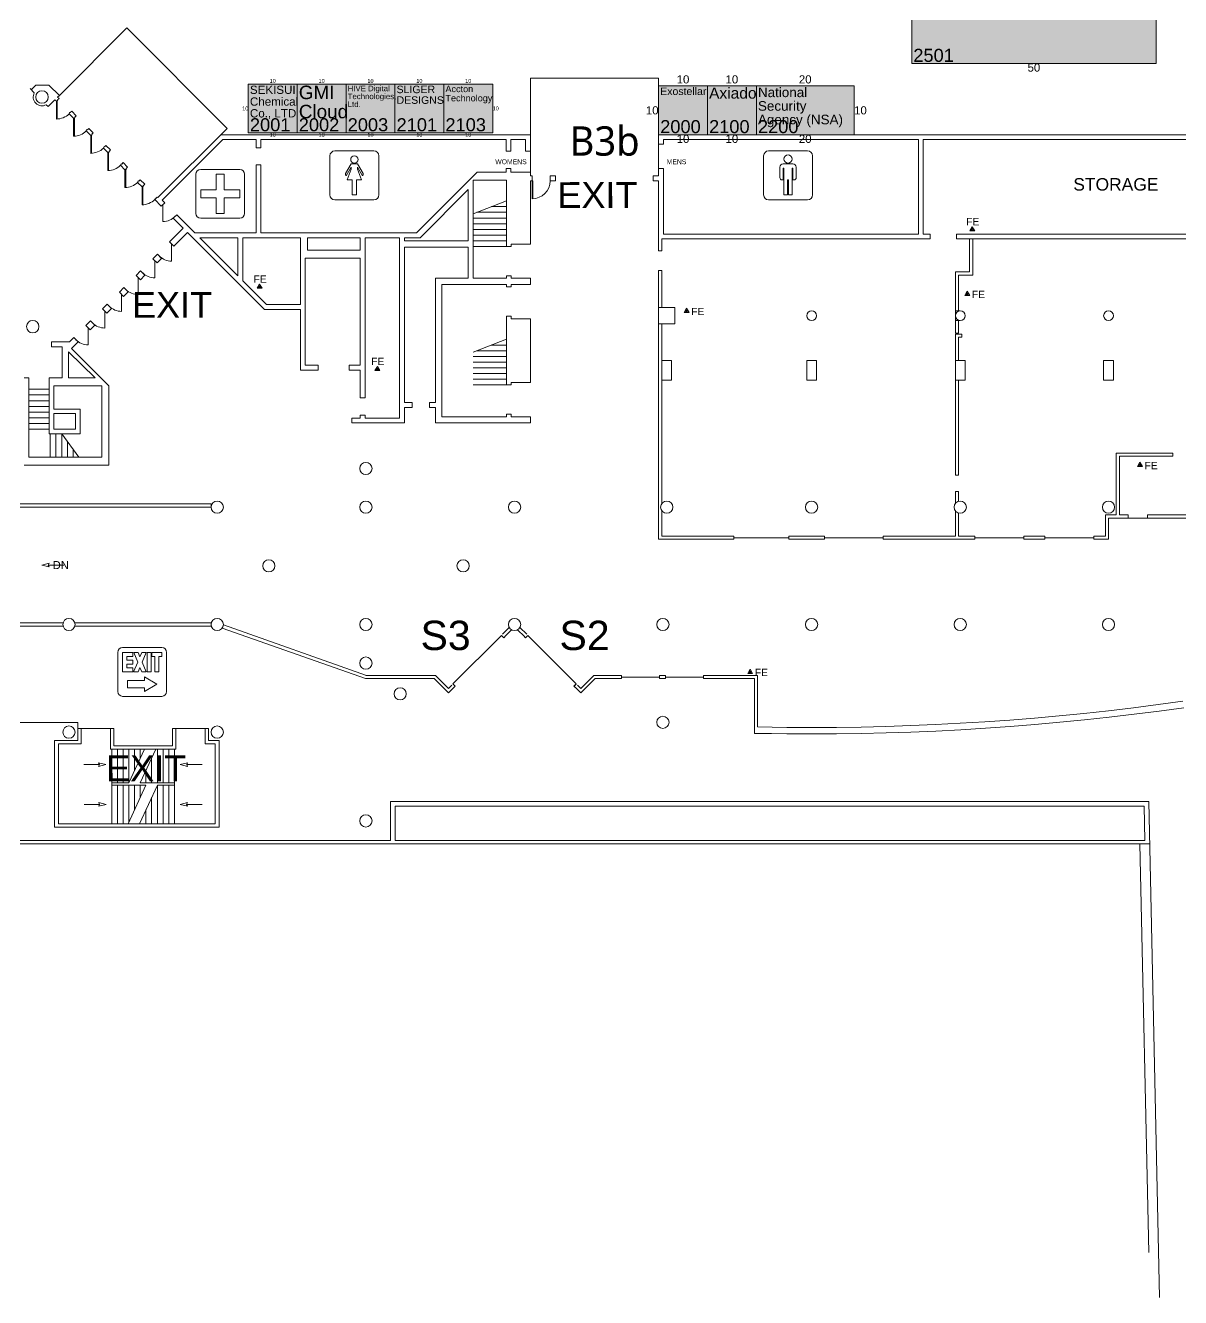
# Model space of a CAD drawing. Header units: inches. Extents: x -357 to 23496, y 116 to 10306.
# Drawn here: x 8649 to 11485, y 456 to 3578 of the extents above; entities that cross this region are included whole.
import ezdxf
from ezdxf.enums import TextEntityAlignment as Align

# ---------------------------------------------------------------- set-up
doc = ezdxf.new("R2010")
doc.units = ezdxf.units.IN
doc.header["$MEASUREMENT"] = 0
for name, color, linetype, true_color in [('BOOTH_DIMENSION', 7, 'Continuous', 0x000000), ('BOOTH_NUMBER', 7, 'Continuous', 0x000000), ('BOOTHLAYER', 7, 'Continuous', 0x000000), ('Building', 7, 'Continuous', 0xffffff), ('Columns', 7, 'Continuous', 0xffffff), ('COMPANY_NAME', 7, 'Continuous', 0x000000), ('Exit Text', 7, 'Continuous', 0xffffff), ('Fire', 7, 'Continuous', 0xffffff), ('HIGHLIGHT_SCHEME', 7, 'Continuous', 0x000000), ('Symbols', 7, 'Continuous', 0xffffff), ('Text', 7, 'Continuous', 0xffffff)]:
    doc.layers.add(name, color=color, linetype=linetype, true_color=true_color)
doc.styles.add('Arial', font='Arial.ttf')
doc.styles.add('Trebuchet MS', font='trebuc.ttf')

msp = doc.modelspace()

# ---------------------------------------------------------------- hatches: boundary and pattern name
at = {"layer": 'HIGHLIGHT_SCHEME', "true_color": 0xe3923d, "transparency": 33554687}
for points in [[(10824.5, 3964.9), (11424.5, 3964.9), (11424.5, 3484.9), (10824.5, 3484.9)], [(9195.9, 3434.5), (9315.9, 3434.5), (9315.9, 3314.5), (9195.9, 3314.5)], [(9315.9, 3434.5), (9435.9, 3434.5), (9435.9, 3314.5), (9315.9, 3314.5)], [(9435.9, 3434.5), (9555.9, 3434.5), (9555.9, 3314.5), (9435.9, 3314.5)], [(9555.9, 3434.5), (9675.9, 3434.5), (9675.9, 3314.5), (9555.9, 3314.5)], [(9675.9, 3434.5), (9795.9, 3434.5), (9795.9, 3314.5), (9675.9, 3314.5)], [(10203.1, 3429.9), (10323.1, 3429.9), (10323.1, 3309.9), (10203.1, 3309.9)], [(10323.1, 3429.9), (10443.1, 3429.9), (10443.1, 3309.9), (10323.1, 3309.9)], [(10443.1, 3429.9), (10683.1, 3429.9), (10683.1, 3309.9), (10443.1, 3309.9)]]:
    msp.add_hatch(color=33, dxfattribs=at).paths.add_polyline_path(points, flags=0)

# ---------------------------------------------------------------- linework, layer by layer
at = {"layer": 'BOOTHLAYER', "color": 7, "lineweight": 5}
for points in [[(10824.5, 3964.9), (11424.5, 3964.9), (11424.5, 3484.9), (10824.5, 3484.9)], [(9195.9, 3434.5), (9315.9, 3434.5), (9315.9, 3314.5), (9195.9, 3314.5)], [(9315.9, 3434.5), (9435.9, 3434.5), (9435.9, 3314.5), (9315.9, 3314.5)], [(9435.9, 3434.5), (9555.9, 3434.5), (9555.9, 3314.5), (9435.9, 3314.5)], [(9555.9, 3434.5), (9675.9, 3434.5), (9675.9, 3314.5), (9555.9, 3314.5)], [(9675.9, 3434.5), (9795.9, 3434.5), (9795.9, 3314.5), (9675.9, 3314.5)], [(10203.1, 3429.9), (10323.1, 3429.9), (10323.1, 3309.9), (10203.1, 3309.9)], [(10323.1, 3429.9), (10443.1, 3429.9), (10443.1, 3309.9), (10323.1, 3309.9)], [(10443.1, 3429.9), (10683.1, 3429.9), (10683.1, 3309.9), (10443.1, 3309.9)]]:
    msp.add_lwpolyline(points, close=True, dxfattribs=at)
at = {"layer": 'Building', "color": 18, "lineweight": 5, "true_color": 0x000000, "transparency": 33554687}
for points in [[(8663, 3420.4), (8674.6, 3432), (8706.6, 3432), (8732.1, 3406.5), (8897.5, 3572), (9143.9, 3325.6), (8973.9, 3155.6), (8972.5, 3157.1), (8969.2, 3153.8), (8968.5, 3154.5), (8967.1, 3153.1), (8967.8, 3152.4), (8966.1, 3150.7), (8982, 3134.8), (8990.7, 3143.1), (8984.5, 3149.3), (9133.2, 3297.9), (9214.9, 3297.9), (9214.9, 3277.9), (9226.9, 3277.9), (9226.9, 3297.9), (9828.7, 3297.9), (9828.7, 3269.9), (9840.7, 3269.9), (9840.7, 3297.9), (9876.7, 3297.9), (9876.7, 3269.9), (9888.7, 3269.9)], [(10203.1, 3448.9), (9888.7, 3448.9)], [(9888.7, 3448.9), (9888.7, 3208.9)], [(10203.1, 3208.9), (10203.1, 3448.9)], [(8660.2, 3423.2), (8670.5, 3412.9)], [(8727.8, 3402.3), (8732.1, 3406.5)], [(8699.8, 3383.6), (8704.5, 3378.9)], [(8704.5, 3378.9), (8721.4, 3395.9)], [(8721.4, 3395.9), (8724.9, 3392.4)], [(8724.9, 3392.4), (8726.3, 3393.9)], [(8726.9, 3392.4), (8724.9, 3392.4)], [(8724.9, 3392.4), (8724.9, 3348.4)], [(8726.3, 3393.9), (8727, 3393.2)], [(8726.9, 3348.5), (8726.9, 3392.4)], [(8727, 3393.2), (8728.4, 3394.6)], [(8727.7, 3395.3), (8731.3, 3398.8)], [(8728.4, 3394.6), (8727.7, 3395.3)], [(8731.3, 3398.8), (8727.8, 3402.3)], [(8756, 3361.3), (8757.4, 3362.7)], [(8767, 3350.4), (8756, 3361.3)], [(8756.7, 3363.5), (8758.1, 3364.9)], [(8757.4, 3362.7), (8756.7, 3363.5)], [(8758.1, 3364.9), (8758.9, 3364.2)], [(8758.9, 3364.2), (8762.4, 3367.7)], [(8762.4, 3367.7), (8773.3, 3356.7)], [(8768.4, 3351.8), (8767, 3350.4)], [(8769, 3350.4), (8767, 3350.4)], [(8767, 3350.4), (8767, 3306.4)], [(8769.1, 3351.1), (8768.4, 3351.8)], [(8769, 3306.4), (8769, 3350.4)], [(8770.5, 3352.5), (8769.1, 3351.1)], [(8773.3, 3356.7), (8769.8, 3353.2)], [(8769.8, 3353.2), (8770.5, 3352.5)], [(8798.1, 3319.3), (8799.5, 3320.7)], [(8809.1, 3308.3), (8798.1, 3319.3)], [(8798.8, 3321.4), (8800.2, 3322.8)], [(8799.5, 3320.7), (8798.8, 3321.4)], [(8800.2, 3322.8), (8800.9, 3322.1)], [(8800.9, 3322.1), (8804.5, 3325.6)], [(8804.5, 3325.6), (8815.4, 3314.7)], [(8812.6, 3310.4), (8811.2, 3309)], [(8815.4, 3314.7), (8811.9, 3311.1)], [(8811.9, 3311.1), (8812.6, 3310.4)], [(9128.2, 3309.9), (9888.7, 3309.9)], [(10203.1, 3309.9), (11633.1, 3309.9)], [(8810.5, 3309.7), (8809.1, 3308.3)], [(8811.1, 3308.3), (8809.1, 3308.3)], [(8809.1, 3308.3), (8809.1, 3264.3)], [(8811.2, 3309), (8810.5, 3309.7)], [(8811.1, 3264.3), (8811.1, 3308.3)], [(8840.9, 3279.3), (8842.3, 3280.7)], [(8841.6, 3278.6), (8840.9, 3279.3)], [(8842.3, 3280.7), (8843, 3280)], [(8843, 3280), (8846.5, 3283.5)], [(8846.5, 3283.5), (8857.5, 3272.6)], [(10203.1, 3227.1), (10215.1, 3227.1), (10215.1, 3066.1), (10840.9, 3066.1), (10840.9, 3297.9), (10215.1, 3297.9), (10215.1, 3286.9), (10203.1, 3286.9)], [(11670.4, 3297.9), (10852.4, 3297.9)], [(10852.4, 3297.9), (10852.4, 3066.1)], [(8840.2, 3277.2), (8841.6, 3278.6)], [(8851.1, 3266.2), (8840.2, 3277.2)], [(8852.5, 3267.6), (8851.1, 3266.2)], [(8853.1, 3266.2), (8851.1, 3266.2)], [(8851.1, 3266.2), (8851.1, 3222.2)], [(8853.2, 3266.9), (8852.5, 3267.6)], [(8853.1, 3222.3), (8853.1, 3266.2)], [(8854.7, 3268.3), (8853.2, 3266.9)], [(8857.5, 3272.6), (8854, 3269.1)], [(8854, 3269.1), (8854.7, 3268.3)], [(8882.2, 3235.1), (8883.7, 3236.5)], [(8893.2, 3224.2), (8882.2, 3235.1)], [(8882.9, 3237.2), (8884.4, 3238.6)], [(8883.7, 3236.5), (8882.9, 3237.2)], [(8884.4, 3238.6), (8885.1, 3237.9)], [(8885.1, 3237.9), (8888.6, 3241.5)], [(8888.6, 3241.5), (8899.6, 3230.5)], [(8894.6, 3225.6), (8893.2, 3224.2)], [(8895.2, 3224.2), (8893.2, 3224.2)], [(8893.2, 3224.2), (8893.2, 3180.2)], [(8895.3, 3224.9), (8894.6, 3225.6)], [(8895.2, 3180.2), (8895.2, 3224.2)], [(8896.7, 3226.3), (8895.3, 3224.9)], [(8899.6, 3230.5), (8896, 3227)], [(8896, 3227), (8896.7, 3226.3)], [(9888.7, 3218.1), (9840.7, 3218.1), (9840.7, 3227.1), (9828.7, 3227.1), (9828.7, 3218.1), (9757.9, 3218.1), (9608.6, 3068.8), (9226.9, 3068.8), (9226.9, 3235.9), (9214.9, 3235.9), (9214.9, 3068.8), (9065, 3068.8), (9020.4, 3113.4), (9011.7, 3105.1), (9036.2, 3080.6), (9002.4, 3046.7), (9012.9, 3036.2), (9046.7, 3070.1), (9235.6, 2881.2), (9323.7, 2881.2), (9323.7, 2732.3), (9367.6, 2732.3), (9367.6, 2744.3), (9335.7, 2744.3), (9335.7, 3007.2), (9470.7, 3007.2), (9470.7, 2744.3), (9443.9, 2744.3), (9443.9, 2732.3), (9470.7, 2732.3), (9470.7, 2663.9), (9482.7, 2663.9), (9482.7, 3056.8), (9567.5, 3056.8), (9567.5, 2614), (9482.7, 2614), (9482.7, 2621.9), (9470.7, 2621.9), (9470.7, 2614), (9449.7, 2614), (9449.7, 2602.5), (9579.5, 2602.5), (9579.5, 2640.7), (9598.5, 2640.7), (9598.5, 2652.7), (9579.5, 2652.7), (9579.5, 3033.9), (9736, 3033.9), (9736, 2957.6), (9655.8, 2957.6), (9655.8, 2652.7), (9640.5, 2652.7), (9640.5, 2640.7), (9655.8, 2640.7), (9655.8, 2602.5), (9888.7, 2602.5), (9888.7, 2617.8), (9841.5, 2617.8), (9841.5, 2623.8), (9829.5, 2623.8), (9829.5, 2617.8), (9671.1, 2617.8), (9671.1, 2942.3), (9829.5, 2942.3), (9829.5, 2936.3), (9841.5, 2936.3), (9841.5, 2942.3), (9888.7, 2942.3), (9888.7, 2957.6), (9841.5, 2957.6), (9841.5, 2963.6), (9829.5, 2963.6), (9829.5, 2957.6), (9748, 2957.6), (9748, 3198.1), (9829.5, 3198.1), (9829.5, 3035.6)], [(8924.3, 3193), (8925.7, 3194.5)], [(8935.3, 3182.1), (8924.3, 3193)], [(8925, 3195.2), (8926.4, 3196.6)], [(8925.7, 3194.5), (8925, 3195.2)], [(8926.4, 3196.6), (8927.1, 3195.9)], [(8927.1, 3195.9), (8930.7, 3199.4)], [(8930.7, 3199.4), (8941.6, 3188.4)], [(8941.6, 3188.4), (8938.1, 3184.9)], [(9748, 3035.6), (9841.5, 3035.6), (9841.5, 3041.6), (9888.7, 3041.6), (9888.7, 3196.9), (9894.8, 3196.9), (9894.8, 3152.9)], [(9888.7, 3208.9), (9892.8, 3208.9)], [(9892.8, 3208.9), (9892.8, 3152.9)], [(9936.8, 3196.9), (9936.8, 3208.9)], [(9936.8, 3208.9), (9950.1, 3208.9)], [(9950.1, 3196.9), (9936.8, 3196.9)], [(9950.1, 3208.9), (9950.1, 3196.9)], [(10190.1, 3196.9), (10190.1, 3208.9)], [(10190.1, 3208.9), (10203.1, 3208.9)], [(10203.1, 3196.9), (10190.1, 3196.9)], [(10203.1, 3024.7), (10203.1, 3196.9)], [(8936.7, 3183.5), (8935.3, 3182.1)], [(8937.3, 3182.1), (8935.3, 3182.1)], [(8935.3, 3182.1), (8935.3, 3138.1)], [(8937.4, 3182.8), (8936.7, 3183.5)], [(8937.3, 3138.1), (8937.3, 3182.1)], [(8938.8, 3184.2), (8937.4, 3182.8)], [(8938.1, 3184.9), (8938.8, 3184.2)], [(9736, 3175.2), (9617.6, 3056.8), (9579.5, 3056.8), (9579.5, 3049.2), (9736, 3049.2), (9736, 3175.2)], [(8986.3, 3139), (8986.3, 3097)], [(9748, 3116.1), (9829.5, 3147.6)], [(9793.2, 3133.6), (9829.5, 3133.6)], [(9748, 3105.6), (9829.5, 3105.6)], [(9748, 3091.6), (9829.5, 3091.6)], [(9756.8, 3119.6), (9829.5, 3119.6)], [(9748, 3077.6), (9829.5, 3077.6)], [(9748, 3063.6), (9829.5, 3063.6)], [(10852.4, 3066.1), (10869.6, 3066.1)], [(10869.6, 3066.1), (10869.6, 3054.7)], [(11759.7, 3054.7), (10934.5, 3054.7), (10934.5, 3066.1), (11802.1, 3066.1)], [(9007.6, 3041.5), (9007.6, 2999.5)], [(9077, 3056.8), (9170.5, 2963.3), (9170.5, 3056.8), (9077, 3056.8)], [(9323.7, 3056.8), (9182.5, 3056.8), (9182.5, 2951.3), (9240.6, 2893.2), (9323.7, 2893.2), (9323.7, 3056.8)], [(9340.9, 3026.3), (9470.7, 3026.3), (9470.7, 3056.8), (9340.9, 3056.8), (9340.9, 3026.3)], [(9748, 3049.6), (9829.5, 3049.6)], [(10869.6, 3054.7), (10210.8, 3054.7)], [(10210.8, 3054.7), (10210.8, 3024.7)], [(10939.4, 2853.7), (10939.4, 2822.7), (10931.7, 2822.7), (10931.7, 2973.2), (10966.6, 2973.2), (10966.6, 3054.7)], [(10939.4, 2877.7), (10939.4, 2965.6), (10974.2, 2965.6), (10974.2, 3054.7)], [(8971.9, 2995.2), (8983.2, 3006.5), (8972.7, 3017), (8961.4, 3005.7), (8971.9, 2995.2)], [(8966.6, 3000.5), (8966.6, 2958.5)], [(10210.8, 3024.7), (10203.1, 3024.7)], [(8930.9, 2954.2), (8942.2, 2965.5), (8931.7, 2976), (8920.4, 2964.7), (8930.9, 2954.2)], [(10203.1, 2885.7), (10203.1, 2976.7), (10210.8, 2976.7), (10210.8, 2885.7)], [(8925.6, 2959.5), (8925.6, 2917.5)], [(8901.2, 2924.5), (8890.7, 2935), (8879.4, 2923.7), (8889.9, 2913.2), (8901.2, 2924.5)], [(8884.6, 2918.4), (8884.6, 2876.4)], [(8848.8, 2872.2), (8838.4, 2882.7), (8849.7, 2894), (8860.2, 2883.5), (8848.8, 2872.2)], [(8843.6, 2877.4), (8843.6, 2835.4)], [(10203.1, 2845.7), (10203.1, 2885.7), (10243.1, 2885.7), (10243.1, 2845.7), (10203.1, 2845.7)], [(10943.7, 2877.7), (10931.7, 2877.7)], [(8807.8, 2831.2), (8797.3, 2841.7), (8808.7, 2853), (8819.2, 2842.5), (8807.8, 2831.2)], [(9748, 2695.8), (9841.5, 2695.8), (9841.5, 2701.8), (9888.7, 2701.8), (9888.7, 2858.3), (9841.5, 2858.3), (9841.5, 2864.3), (9829.5, 2864.3), (9829.5, 2695.8)], [(10203.1, 2845.7), (10203.1, 2317.1), (10388.1, 2317.1), (10388.1, 2324.7), (10210.8, 2324.7), (10210.8, 2387.3)], [(10210.8, 2845.7), (10210.8, 2404.2)], [(10931.7, 2853.7), (10943.7, 2853.7)], [(8645.8, 2713), (8657.2, 2713), (8657.2, 2518.3), (8836.7, 2518.3), (8836.7, 2693.9), (8718.9, 2693.9), (8718.9, 2636.7), (8783.2, 2636.7), (8783.2, 2575.6), (8706.9, 2575.6), (8706.9, 2713), (8739.3, 2713), (8739.3, 2789.4), (8712.6, 2789.4), (8712.6, 2801.4), (8757, 2801.4), (8767.6, 2812), (8778.1, 2801.5), (8762.2, 2785.6), (8853.8, 2693.9), (8853.8, 2499.2), (8645.8, 2499.2)], [(8802.6, 2794.4), (8802.6, 2836.4)], [(10939.4, 2707.7), (10939.4, 2474.1), (10931.7, 2474.1), (10931.7, 2820.7), (10947.7, 2820.7), (10947.7, 2813.1), (10939.4, 2813.1), (10939.4, 2755.7)], [(9748, 2776.4), (9829.5, 2807.8)], [(9756.8, 2779.8), (9829.5, 2779.8)], [(9793.2, 2793.8), (9829.5, 2793.8)], [(8820.3, 2713), (8754.6, 2713), (8754.6, 2777.5), (8820.3, 2713)], [(9748, 2765.8), (9829.5, 2765.8)], [(9748, 2751.8), (9829.5, 2751.8)], [(10235.1, 2707.7), (10235.1, 2755.7), (10211.1, 2755.7), (10211.1, 2707.7), (10235.1, 2707.7)], [(10590.7, 2707.7), (10590.7, 2755.7), (10566.7, 2755.7), (10566.7, 2707.7), (10590.7, 2707.7)], [(10931.7, 2707.7), (10955.7, 2707.7), (10955.7, 2755.7), (10931.7, 2755.7)], [(11319.7, 2707.7), (11319.7, 2755.7), (11295.7, 2755.7), (11295.7, 2707.7), (11319.7, 2707.7)], [(9748, 2737.8), (9829.5, 2737.8)], [(9748, 2723.8), (9829.5, 2723.8)], [(9748, 2709.8), (9829.5, 2709.8)], [(8706.9, 2685.2), (8657.2, 2685.2)], [(8706.9, 2671.2), (8657.2, 2671.2)], [(8706.9, 2657.2), (8657.2, 2657.2)], [(8706.9, 2643.2), (8657.2, 2643.2)], [(8706.9, 2629.2), (8657.2, 2629.2)], [(8718.9, 2626), (8718.9, 2587.6), (8771.4, 2587.6), (8771.4, 2626), (8718.9, 2626)], [(8706.9, 2615.2), (8657.2, 2615.2)], [(8706.9, 2601.2), (8657.2, 2601.2)], [(8706.9, 2587.2), (8657.2, 2587.2)], [(8709.8, 2575.6), (8709.8, 2518.3)], [(8723.8, 2575.6), (8723.8, 2518.3)], [(8737.8, 2518.3), (8737.8, 2575.6), (8779.8, 2518.3)], [(8751.8, 2556.5), (8751.8, 2518.3)], [(8765.8, 2537.4), (8765.8, 2518.3)], [(11403.7, 2368.7), (11403.7, 2376.7), (11646.1, 2376.7), (11646.1, 2520.7), (11513.7, 2520.7), (11513.7, 2528.4), (11646.1, 2528.4), (11646.1, 2536.4), (11653.7, 2536.4), (11653.7, 2528.4), (11689.1, 2528.4), (11689.1, 2520.7)], [(11653.7, 2369.1), (11307.7, 2369.1), (11307.7, 2317.1), (11271.7, 2317.1), (11271.7, 2324.7), (11300.1, 2324.7), (11300.1, 2376.7), (11326.7, 2376.7), (11326.7, 2528.4), (11465.7, 2528.4), (11465.7, 2520.7), (11334.4, 2520.7), (11334.4, 2376.7), (11355.7, 2376.7), (11355.7, 2369.1)], [(10939.4, 2410.1), (10939.4, 2434.1), (10931.7, 2434.1), (10931.7, 2404.7)], [(7755.3, 2395.7), (9104.7, 2395.7), (9104.7, 2403.7), (7763.3, 2403.7)], [(10931.7, 2386.7), (10931.7, 2324.7), (10754.7, 2324.7), (10754.7, 2317.1), (10979.7, 2317.1), (10979.7, 2324.7), (10939.4, 2324.7), (10939.4, 2381.4)], [(10522.7, 2320.9), (10388.1, 2320.9)], [(10522.7, 2317.1), (10522.7, 2324.7), (10610.7, 2324.7), (10610.7, 2317.1), (10522.7, 2317.1)], [(10754.7, 2320.9), (10610.7, 2320.9)], [(11099.7, 2320.9), (10979.7, 2320.4)], [(11151.7, 2317.1), (11099.7, 2317.1), (11099.7, 2324.7), (11151.7, 2324.7), (11151.7, 2317.1)], [(11271.7, 2320.9), (11151.7, 2320.9)], [(8707.1, 2258.2), (8689.1, 2253.7), (8707.1, 2249.2), (8705, 2253.7), (8707.1, 2258.2)], [(8705, 2253.7), (8743.1, 2253.7)], [(8414.7, 2111.7), (8740.7, 2111.7)], [(8414.7, 2103.7), (8740.7, 2103.7)], [(8770.7, 2111.7), (9104.7, 2111.7)], [(8770.7, 2103.7), (9104.7, 2103.7)], [(9132, 2099.2), (9483.4, 1975)], [(9134.7, 2106.7), (9486.1, 1982.6)], [(9836.7, 2100.3), (9820, 2083.7)], [(9842.4, 2094.7), (9825.7, 2078)], [(9857.1, 2094.7), (9873.8, 2078)], [(9862.8, 2100.3), (9879.4, 2083.7)], [(9701.6, 1953.9), (9704.1, 1956.4), (9698.4, 1962.1), (9817.2, 2080.9), (9822.9, 2075.2), (9825.4, 2077.7)], [(9818.2, 2080.4), (9822.4, 2076.2)], [(9874.1, 2077.7), (9876.6, 2075.2), (9882.3, 2080.9), (10001.1, 1962.1), (9995.4, 1956.4), (9997.9, 1953.9)], [(9881.3, 2080.4), (9877, 2076.2)], [(9484.7, 1982.6), (9655.3, 1982.6), (9687.1, 1950.8), (9695.6, 1959.2)], [(9484.7, 1975), (9652.1, 1975), (9687.4, 1939.7)], [(10012.1, 1939.7), (10047.4, 1975), (10111.7, 1975), (10111.7, 1982.6), (10044.2, 1982.6), (10012.4, 1950.8), (10003.9, 1959.2)], [(10205.7, 1978.8), (10111.7, 1978.8)], [(10219.8, 1982.6), (10219.8, 1975), (10205.7, 1975), (10205.7, 1982.6), (10219.8, 1982.6)], [(10313.7, 1978.8), (10219.8, 1978.8)], [(11490.2, 1919.5), (11429.4, 1911.1), (11368.6, 1903.4), (11307.7, 1896.2), (11247.1, 1889.6), (11186.4, 1883.6), (11125.7, 1878.2), (11065.1, 1873.3), (11004.4, 1869.1), (10943.7, 1865.4), (10882.9, 1862.2), (10822.1, 1859.6), (10761.2, 1857.6), (10700.4, 1856.2), (10639.6, 1855.4), (10578.7, 1855.1), (10517.9, 1855.4), (10446.3, 1856.4), (10446.3, 1982.6), (10313.7, 1982.6), (10313.7, 1975), (10438.7, 1975), (10438.7, 1840.6), (10456.8, 1840.2), (10480.2, 1839.9), (10517.8, 1839.4), (10578.7, 1839.1), (10639.7, 1839.4), (10700.7, 1840.2), (10761.7, 1841.7), (10822.7, 1843.7), (10883.7, 1846.2), (10944.7, 1849.4), (11005.4, 1853.1), (11066.4, 1857.4), (11127.1, 1862.3), (11187.9, 1867.7), (11248.8, 1873.7), (11309.5, 1880.3), (11370.5, 1887.5), (11431.6, 1895.3), (11492.5, 1903.6)], [(9701.3, 1953.6), (9687.4, 1939.7)], [(9698.9, 1961.1), (9703.1, 1956.9)], [(10000.6, 1961.1), (9996.4, 1956.9)], [(9998.2, 1953.6), (10012.1, 1939.7)], [(8777.6, 1852.4), (8865.6, 1852.4), (8865.6, 1809.7), (9009.9, 1809.7), (9009.9, 1852.4), (9097.9, 1852.4), (9097.9, 1823.1), (9124.7, 1823.1), (9124.7, 1610.7), (8719.9, 1610.7), (8719.9, 1823.1), (8777.6, 1823.1), (8777.6, 1867.1), (7981.9, 1867.1)], [(8785.6, 1852.4), (8785.6, 1815.1), (8729.9, 1815.1), (8729.9, 1618.7), (9114.7, 1618.7), (9114.7, 1815.1), (9089.9, 1815.1), (9089.9, 1852.4)], [(9017.9, 1852.4), (9017.9, 1801.7), (8857.6, 1801.7), (8857.6, 1852.4)], [(8860.7, 1801.7), (8860.7, 1618.6)], [(8940.8, 1801.7), (8902.7, 1719.2), (8860.7, 1719.2)], [(8874.7, 1801.7), (8874.7, 1719.2)], [(8888.7, 1801.7), (8888.7, 1719.2)], [(8902.7, 1801.7), (8902.7, 1719.2)], [(8916.7, 1801.7), (8916.7, 1749.5)], [(8930.7, 1801.7), (8930.7, 1779.8)], [(9014.7, 1719.2), (8930.7, 1719.2), (8968.8, 1801.7)], [(8958.7, 1779.8), (8958.7, 1719.2)], [(8972.7, 1801.7), (8972.7, 1719.2)], [(8986.7, 1801.7), (8986.7, 1719.2)], [(9000.7, 1801.7), (9000.7, 1719.2)], [(9014.7, 1801.7), (9014.7, 1618.6)], [(8830.6, 1764), (8792.4, 1764)], [(8828.4, 1768.5), (8846.4, 1764), (8828.4, 1759.5), (8830.6, 1764), (8828.4, 1768.5)], [(8944.7, 1749.5), (8944.7, 1719.2)], [(9047, 1759.5), (9029, 1764), (9047, 1768.5), (9044.9, 1764), (9047, 1759.5)], [(9044.9, 1764), (9083, 1764)], [(8901.1, 1618.6), (8944.7, 1713.2), (8860.7, 1713.2)], [(8874.7, 1713.2), (8874.7, 1618.6)], [(8888.7, 1713.2), (8888.7, 1618.6)], [(8902.7, 1713.2), (8902.7, 1622.2)], [(8916.7, 1713.2), (8916.7, 1652.5)], [(8972.7, 1618.6), (8972.7, 1713.2), (8929.1, 1618.6)], [(8930.7, 1713.2), (8930.7, 1682.8)], [(9014.7, 1713.2), (8972.7, 1713.2)], [(8986.7, 1713.2), (8986.7, 1618.6)], [(9000.7, 1713.2), (9000.7, 1618.6)], [(11432.7, 455.7), (11406.5, 1673.7), (9544.7, 1673.7), (9544.7, 1577.7), (7889.6, 1577.7), (7871.6, 546.1)], [(8830.9, 1666.1), (8792.8, 1666.1)], [(8828.8, 1670.6), (8846.8, 1666.1), (8828.8, 1661.6), (8830.9, 1666.1), (8828.8, 1670.6)], [(8958.7, 1682.8), (8958.7, 1618.6)], [(9046.7, 1661.6), (9028.7, 1666.1), (9046.7, 1670.6), (9044.6, 1666.1), (9046.7, 1661.6)], [(9044.6, 1666.1), (9082.7, 1666.1)], [(11394.8, 1661.7), (9556.7, 1661.7), (9556.7, 1577.7), (11396.6, 1577.7), (11394.8, 1661.7)], [(8944.7, 1652.5), (8944.7, 1618.6)], [(11408.7, 1569.7), (7901.6, 1569.7), (7883.7, 548.6)], [(11384.8, 1569.2), (11406.4, 566.6)]]:
    msp.add_lwpolyline(points, dxfattribs=at).dxf.unprotected_set("ltscale", 0)
for centre in [(9119.7, 2107.7), (9119.7, 1843.7), (9484.7, 1625.7)]:
    msp.add_circle(centre, 15, dxfattribs=at).dxf.unprotected_set("ltscale", 0)
for centre, radius, start, end in [((8689.4, 3402.5), 21.5, 151.1819, -61.1819), ((8724.9, 3392.4), 44, -90, -45), ((8767, 3350.4), 44, -90, -45), ((8809.1, 3308.3), 44, -90, -45), ((8851.1, 3266.2), 44, -90, -45), ((8893.2, 3224.2), 44, -90, -45), ((9892.8, 3196.9), 44, -90, 0), ((8935.3, 3182.1), 44, -90, -45), ((8986.3, 3139), 42, -90, -43.7874), ((9007.6, 3041.5), 42, -135.4264, -90), ((8966.6, 3000.5), 42, -135.4264, -90), ((8925.6, 2959.5), 42, -135.4264, -90), ((8884.6, 2918.4), 42, -135.4264, -90), ((8843.6, 2877.4), 42, -135.4264, -90), ((8802.6, 2836.4), 42, -135.4264, -90)]:
    msp.add_arc(centre, radius, start, end, dxfattribs=at).dxf.unprotected_set("ltscale", 0)
at = {"layer": 'Columns', "color": 6, "lineweight": 5, "transparency": 33554687}
for centre, radius in [((8689.4, 3402.5), 15.3), ((10578.7, 2865.7), 12), ((10943.7, 2865.7), 12), ((11307.7, 2865.7), 12), ((8666.8, 2839), 15.3), ((9484.7, 2490.8), 15), ((9119.7, 2395.7), 15), ((9484.7, 2395.7), 15), ((9849.7, 2395.7), 15), ((10223.1, 2395.7), 15), ((10578.7, 2395.7), 15), ((10943.7, 2395.7), 15), ((11307.7, 2395.7), 15), ((9246.2, 2251.7), 15), ((9723.2, 2251.7), 15), ((8755.7, 2107.7), 15), ((9119.7, 2107.7), 15), ((9484.7, 2107.7), 15), ((9849.7, 2107.7), 15), ((10213.7, 2107.7), 15), ((10578.7, 2107.7), 15), ((10943.7, 2107.7), 15), ((11307.7, 2107.7), 15), ((9484.7, 2013.2), 15), ((9568.7, 1937.7), 15), ((10213.7, 1867.7), 15), ((8755.7, 1843.7), 15), ((9119.7, 1843.7), 15), ((9484.7, 1625.7), 15)]:
    msp.add_circle(centre, radius, dxfattribs=at).dxf.unprotected_set("ltscale", 0)
at = {"layer": 'Exit Text', "color": 1, "lineweight": 5, "transparency": 33554687}
for points in [[(8875.5, 2039.4), (8875.5, 1943.4)], [(8983.5, 2051.4), (8887.5, 2051.4)], [(8912.5, 2001.4), (8912.5, 1991.4), (8887.5, 1991.4), (8887.5, 2039.4), (8912.5, 2039.4), (8912.5, 2029.4), (8897.5, 2029.4), (8897.5, 2020.5), (8912.5, 2020.5), (8912.5, 2010.5), (8897.5, 2010.5), (8897.5, 2001.4), (8912.5, 2001.4)], [(8925.6, 2039.4), (8914.7, 2039.4), (8924.6, 2015.6), (8914.5, 1991.4), (8925.3, 1991.4), (8930, 2002.6), (8934.7, 1991.4), (8945.5, 1991.4), (8935.4, 2015.6), (8945.3, 2039.4), (8934.5, 2039.4), (8930, 2028.7), (8925.6, 2039.4)], [(8947.5, 2039.4), (8947.5, 1991.4), (8957.5, 1991.4), (8957.5, 2039.4), (8947.5, 2039.4)], [(8983.5, 2029.4), (8983.5, 2039.4), (8959.5, 2039.4), (8959.5, 2029.4), (8966.5, 2029.4), (8966.5, 1991.4), (8976.5, 1991.4), (8976.5, 2029.4), (8983.5, 2029.4)], [(8995.5, 1943.4), (8995.5, 2039.4)], [(8941.5, 1970.4), (8941.5, 1979.4), (8971.5, 1961.4), (8941.5, 1943.4), (8941.5, 1952.4), (8899.5, 1952.4), (8899.5, 1970.4), (8941.5, 1970.4)], [(8887.5, 1931.4), (8983.5, 1931.4)]]:
    msp.add_lwpolyline(points, dxfattribs=at).dxf.unprotected_set("ltscale", 0)
for centre, start, end in [((8887.5, 2039.4), 90, 180), ((8983.5, 2039.4), 0, 90), ((8887.5, 1943.4), 180, -90), ((8983.5, 1943.4), -90, 0)]:
    msp.add_arc(centre, 12, start, end, dxfattribs=at).dxf.unprotected_set("ltscale", 0)
at = {"layer": 'Fire', "color": 1, "lineweight": 5, "transparency": 33554687}
for points in [[(10979.3, 3073.9), (10973.3, 3084.3), (10967.3, 3073.9), (10979.3, 3073.9)], [(10970.8, 3075.9), (10975.9, 3075.9), (10973.3, 3080.3), (10970.8, 3075.9)], [(9229.8, 2933), (9223.8, 2943.4), (9217.8, 2933), (9229.8, 2933)], [(9221.3, 2935), (9226.4, 2935), (9223.8, 2939.4), (9221.3, 2935)], [(10966.9, 2915.7), (10960.9, 2926.1), (10954.9, 2915.7), (10966.9, 2915.7)], [(10958.4, 2917.7), (10963.4, 2917.7), (10960.9, 2922.1), (10958.4, 2917.7)], [(10277.9, 2873.7), (10271.9, 2884.1), (10265.9, 2873.7), (10277.9, 2873.7)], [(10269.4, 2875.7), (10274.4, 2875.7), (10271.9, 2880.1), (10269.4, 2875.7)], [(9518.7, 2730.9), (9512.7, 2741.3), (9506.7, 2730.9), (9518.7, 2730.9)], [(9510.1, 2732.9), (9515.2, 2732.9), (9512.7, 2737.3), (9510.1, 2732.9)], [(11390.9, 2495.6), (11384.9, 2506), (11378.9, 2495.6), (11390.9, 2495.6)], [(11382.4, 2497.6), (11387.5, 2497.6), (11384.9, 2502), (11382.4, 2497.6)], [(10434, 1987.6), (10428, 1998), (10422, 1987.6), (10434, 1987.6)], [(10425.5, 1989.6), (10430.6, 1989.6), (10428, 1994), (10425.5, 1989.6)]]:
    msp.add_lwpolyline(points, dxfattribs=at).dxf.unprotected_set("ltscale", 0)
at = {"layer": 'Symbols', "color": 4, "lineweight": 5, "transparency": 33554687}
for points in [[(9396.3, 3258.3), (9396.3, 3162.3)], [(9504.3, 3270.3), (9408.3, 3270.3)], [(9516.3, 3162.3), (9516.3, 3258.3)], [(10461, 3258.3), (10461, 3162.3)], [(10569, 3270.3), (10473, 3270.3)], [(10581, 3162.3), (10581, 3258.3)], [(9175, 3224.9), (9079, 3224.9)], [(9434.8, 3215), (9448.3, 3238.3)], [(9448.3, 3230.3), (9436.3, 3209.5)], [(9438.8, 3199.3), (9448.3, 3225.4)], [(9448.3, 3238.3), (9464.3, 3238.3)], [(9448.3, 3225.4), (9448.3, 3230.3)], [(9464.3, 3238.3), (9477.7, 3215)], [(9476.3, 3209.5), (9464.3, 3230.3)], [(9464.3, 3230.3), (9464.3, 3225.4)], [(9464.3, 3225.4), (9473.8, 3199.3)], [(10501, 3230.3), (10501, 3204.3)], [(10533, 3238.3), (10509, 3238.3)], [(10509, 3199.3), (10509, 3228.3)], [(10509, 3228.3), (10511, 3228.3)], [(10511, 3228.3), (10511, 3162.3)], [(10531, 3162.3), (10531, 3228.3)], [(10531, 3228.3), (10533, 3228.3)], [(10533, 3228.3), (10533, 3199.3)], [(10541, 3204.3), (10541, 3230.3)], [(9067, 3212.9), (9067, 3116.9)], [(9137, 3174.9), (9137, 3212.9), (9117, 3212.9), (9117, 3174.9), (9079, 3174.9), (9079, 3154.9), (9117, 3154.9), (9117, 3116.9), (9137, 3116.9), (9137, 3154.9), (9175, 3154.9), (9175, 3174.9), (9137, 3174.9)], [(9187, 3116.9), (9187, 3212.9)], [(9451.3, 3199.3), (9438.8, 3199.3)], [(9451.3, 3162.3), (9451.3, 3199.3)], [(9473.8, 3199.3), (9461.3, 3199.3)], [(9461.3, 3199.3), (9461.3, 3162.3)], [(10506, 3199.3), (10509, 3199.3)], [(10520, 3162.3), (10520, 3199.3)], [(10520, 3199.3), (10522, 3199.3)], [(10522, 3199.3), (10522, 3162.3)], [(10533, 3199.3), (10536, 3199.3)], [(9461.3, 3162.3), (9451.3, 3162.3)], [(10511, 3162.3), (10520, 3162.3)], [(10522, 3162.3), (10531, 3162.3)], [(9408.3, 3150.3), (9504.3, 3150.3)], [(10473, 3150.3), (10569, 3150.3)], [(9079, 3104.9), (9175, 3104.9)]]:
    msp.add_lwpolyline(points, dxfattribs=at).dxf.unprotected_set("ltscale", 0)
for centre, radius in [((9456.3, 3249.3), 9), ((10521, 3250.3), 10)]:
    msp.add_circle(centre, radius, dxfattribs=at).dxf.unprotected_set("ltscale", 0)
for centre, radius, start, end in [((9408.3, 3258.3), 12, 90, 180), ((9504.3, 3258.3), 12, 0, 90), ((10473, 3258.3), 12, 90, 180), ((10569, 3258.3), 12, 0, 90), ((9079, 3212.9), 12, 90, 180), ((9175, 3212.9), 12, 0, 90), ((10509, 3230.3), 8, 90, 180), ((10533, 3230.3), 8, 0, 90), ((9438.3, 3213), 4, 150, -120), ((9474.3, 3213), 4, -60, 30), ((10506, 3204.3), 5, 180, -90), ((10536, 3204.3), 5, -90, 0), ((9408.3, 3162.3), 12, 180, -90), ((9504.3, 3162.3), 12, -90, 0), ((10473, 3162.3), 12, 180, -90), ((10569, 3162.3), 12, -90, 0), ((9079, 3116.9), 12, 180, -90), ((9175, 3116.9), 12, -90, 0)]:
    msp.add_arc(centre, radius, start, end, dxfattribs=at).dxf.unprotected_set("ltscale", 0)

# ---------------------------------------------------------------- texts
at = {"layer": 'BOOTH_DIMENSION', "color": 8, "style": 'Arial'}
for s, height, p in [('50', 20, (11124.5, 3484.9)), ('10', 9.6, (9255.9, 3314.5)), ('10', 9.6, (9375.9, 3314.5)), ('10', 9.6, (9495.9, 3314.5)), ('10', 9.6, (9615.9, 3314.5)), ('10', 9.6, (9735.9, 3314.5)), ('10', 20, (10263.1, 3309.9)), ('10', 20, (10383.1, 3309.9)), ('20', 20, (10563.1, 3309.9))]:
    msp.add_text(s, height=height, dxfattribs=at).set_placement(p, align=Align.TOP_CENTER)
for s, height, p in [('10', 9.6, (9255.9, 3434.5)), ('10', 9.6, (9375.9, 3434.5)), ('10', 9.6, (9495.9, 3434.5)), ('10', 9.6, (9615.9, 3434.5)), ('10', 9.6, (9735.9, 3434.5)), ('10', 20, (10263.1, 3429.9)), ('10', 20, (10383.1, 3429.9)), ('20', 20, (10563.1, 3429.9))]:
    msp.add_text(s, height=height, dxfattribs=at).set_placement(p, align=Align.BOTTOM_CENTER)
for height, p in [(9.6, (9195.9, 3374.5)), (20, (10203.1, 3369.9))]:
    msp.add_text('10', height=height, dxfattribs=at).set_placement(p, align=Align.MIDDLE_RIGHT)
for height, p in [(9.6, (9795.9, 3374.5)), (20, (10683.1, 3369.9))]:
    msp.add_text('10', height=height, dxfattribs=at).set_placement(p, align=Align.MIDDLE_LEFT)
at = {"layer": 'BOOTH_NUMBER', "color": 18, "true_color": 0x000000, "style": 'Arial'}
for s, p in [('2501', (10828.5, 3488.9)), ('2001', (9199.9, 3318.5)), ('2002', (9319.9, 3318.5)), ('2003', (9439.9, 3318.5)), ('2101', (9559.9, 3318.5)), ('2103', (9679.9, 3318.5)), ('2000', (10207.1, 3313.9)), ('2100', (10327.1, 3313.9)), ('2200', (10447.1, 3313.9))]:
    msp.add_text(s, height=32, dxfattribs=at).set_placement(p)
at = {"layer": 'Building', "color": 18, "true_color": 0x000000, "style": 'Arial'}
msp.add_text('DN', height=19.69, rotation=360, dxfattribs=at).set_placement((8735.6, 2253.7), align=Align.MIDDLE_CENTER)
at = {"layer": 'COMPANY_NAME', "color": 18, "true_color": 0x000000, "attachment_point": 1, "line_spacing_factor": 0.85, "style": 'Arial'}
for s, insert, char_height, width in [('SEKISUI Chemical Co., LTD', (9199.9, 3430.5), 20.369, 116), ('GMI Cloud', (9319.9, 3430.5), 33.18, 116), ('HIVE Digital Technologies, Ltd.', (9439.9, 3430.5), 13.718, 116), ('SLIGER DESIGNS', (9559.9, 3430.5), 18.476, 116), ('Accton Technology', (9679.9, 3430.5), 15.96, 116), ('Exostellar', (10207.1, 3425.9), 18.48, 116), ('Axiado', (10327.1, 3425.9), 27.3, 116), ('National Security Agency (NSA)', (10447.1, 3425.9), 23.58, 236)]:
    msp.add_mtext(s, dxfattribs=dict(at, insert=insert, char_height=char_height, width=width))
at = {"layer": 'Exit Text', "color": 1, "style": 'Arial'}
for p in [(10053.1, 3130.3), (9008.8, 2860.7), (8945.3, 1723.2)]:
    msp.add_text('EXIT', height=63.28, rotation=0.0178, dxfattribs=at).set_placement(p, align=Align.CENTER)
at = {"layer": 'Fire', "color": 1, "style": 'Arial'}
for p in [(10974.5, 3087.6), (9225, 2946.7), (10988.4, 2909.1), (10299.4, 2867.1), (9513.9, 2744.5), (11412.4, 2489), (10455.5, 1981)]:
    msp.add_text('FE', height=18, rotation=360, dxfattribs=at).set_placement(p, align=Align.CENTER)
at = {"layer": 'Text', "color": 18, "true_color": 0x000000}
for s, height, style, p in [('B3b', 72, 'Trebuchet MS', (10070.6, 3258.7)), ('WOMENS', 12, 'Arial', (9840.8, 3237.6)), ('MENS', 12, 'Arial', (10247.1, 3237.7)), ('STORAGE', 30.6, 'Arial', (11325.7, 3172.9)), ('S3', 72, 'Arial', (9680.3, 2045.1)), ('S2', 72, 'Arial', (10021.4, 2045.1))]:
    msp.add_text(s, height=height, rotation=360, dxfattribs=dict(at, style=style)).set_placement(p, align=Align.CENTER)

doc.saveas('drawing.dxf')
